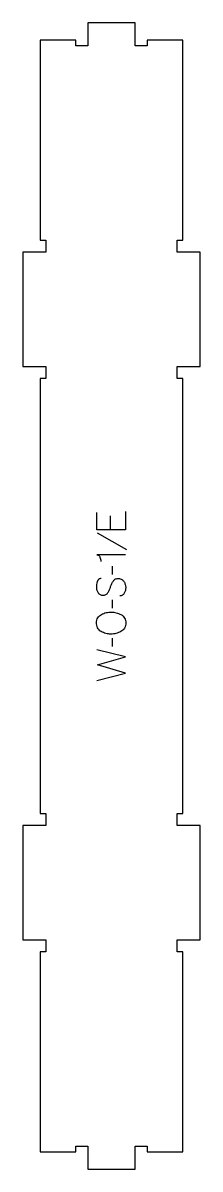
# Model space of a CAD drawing. Extents: x 0 to 186, y 0 to 1200.
import ezdxf

# ---------------------------------------------------------------- set-up
doc = ezdxf.new("R2010")
doc.units = 0
doc.layers.add('1_ANYTOOL_1MMDEEP_LABELS_S', color=2, linetype='CONTINUOUS')
doc.layers.add('4_ANYTOOL_CUTTHROUGH_OUTSI', color=5, linetype='CONTINUOUS')

msp = doc.modelspace()

# ---------------------------------------------------------------- linework, layer by layer
at = {"layer": '1_ANYTOOL_1MMDEEP_LABELS_S'}
for p, q in [((91.228571, 683.792857), (91.228571, 669.135714)), ((77.771429, 665.707143), (108.542857, 648.521429)), ((93.414286, 630.864286), (93.5, 622.078571)), ((93.414286, 595.807143), (93.5, 587.021429)), ((93.414286, 555.778571), (93.5, 546.992857))]:
    msp.add_line(p, q, dxfattribs=at)
for points in [[(107.3, 688.078571), (107.3, 669.135714), (77.3, 669.135714), (77.3, 686.964286)], [(77.3, 511.421429), (107.3, 519.135714), (78.2, 527.578571), (107.3, 536.064286), (77.3, 543.564286)]]:
    msp.add_lwpolyline(points, dxfattribs=at)
for points in [[(107.3, 642.992857), (77.257143, 642.992857, -0.057478), (78.35011, 642.728834, -0.075801), (79.330357, 642.189286, -0.075474), (80.114232, 641.373833, -0.055107), (80.664286, 640.378571, -0.039607), (81.363798, 638.236331, -0.05918), (81.628571, 636.007143)], [(81.885714, 618.05, 0.071867), (80.549108, 617.856887, 0.100684), (79.367857, 617.230357, 0.047558), (78.891407, 616.755804, 0.038563), (78.502679, 616.205804, 0.037928), (78.15521, 615.508616, 0.026634), (77.9, 614.771429, 0.028461), (77.214017, 611.748095, 0.041577), (76.957143, 608.664286, 0.036938), (77.068283, 607.161926, 0.041531), (77.4125, 605.696429, 0.041583), (77.989708, 604.319052, 0.038125), (78.778571, 603.05, 0.057611), (79.770476, 601.979847, 0.065808), (80.991071, 601.185714, 0.06469), (82.450626, 600.708218, 0.046778), (83.985714, 600.564286, 0.052235), (85.535557, 600.726642, 0.075448), (86.985714, 601.271429, 0.076671), (88.158767, 602.18752, 0.061023), (89.042857, 603.392857, 0.021951), (90.570203, 606.421711, 0.018213), (91.85, 609.564286, -0.02405), (93.155462, 612.66577, -0.02981), (94.785714, 615.607143, -0.068439), (95.751645, 616.748445, -0.079282), (97.003571, 617.557143, -0.076308), (98.582253, 617.982143, -0.047772), (100.228571, 618.007143, -0.046243), (101.909531, 617.713908, -0.06359), (103.480357, 617.064286, -0.064671), (104.764546, 616.091462, -0.057073), (105.778571, 614.835714, -0.067522), (107.141482, 611.867406, -0.070793), (107.642857, 608.642857, -0.064027), (107.280342, 605.503842, -0.070447), (106.1, 602.578571, -0.054374), (105.250367, 601.420154, -0.074742), (104.139286, 600.521429, -0.075199), (102.832907, 599.998421, -0.057737), (101.428571, 599.835714)]]:
    msp.add_lwpolyline(points, format="xyb", dxfattribs=at)
msp.add_lwpolyline([(76.957143, 571.85, -0.064784), (77.305064, 574.523955, -0.088904), (78.435714, 576.95, -0.05419), (80.127844, 578.872565, -0.051179), (82.185714, 580.4, -0.041653), (84.614487, 581.5822, -0.036749), (87.2, 582.371429, -0.024892), (89.819263, 582.829208, -0.030823), (92.471429, 582.992857, -0.034269), (95.043925, 582.816337, -0.031918), (97.571429, 582.301786, -0.031725), (100.180825, 581.413599, -0.026303), (102.671429, 580.228571, -0.058719), (104.833176, 578.704791, -0.077745), (106.496429, 576.666071, -0.077243), (107.475266, 574.179083, -0.055252), (107.771429, 571.507143, -0.054051), (107.47285, 568.753218, -0.077615), (106.475, 566.1875, -0.078558), (104.787927, 564.112427, -0.060481), (102.585714, 562.571429, -0.02629), (100.046495, 561.384768, -0.031299), (97.389286, 560.498214, -0.031469), (94.80247, 559.983176, -0.033416), (92.171429, 559.807143, -0.032847), (89.45448, 559.985821, -0.035049), (86.7875, 560.530357, -0.03503), (84.210461, 561.446331, -0.032231), (81.778571, 562.7, -0.062518), (79.711477, 564.321889, -0.074052), (78.1625, 566.433929, -0.072322), (77.231609, 569.060782, -0.049083)], format="xyb", close=True, dxfattribs=at)
at = {"layer": '4_ANYTOOL_CUTTHROUGH_OUTSI'}
msp.add_lwpolyline([(167.5, 372), (167.5, 827.5), (161.75, 827.5, -0.414214), (161.5, 827.75), (161.5, 839.75, -0.414214), (161.75, 840), (185.5, 840), (185.5, 959.5), (161.75, 959.5, -0.414214), (161.5, 959.75), (161.5, 971.75, -0.414214), (161.75, 972), (167.5, 972), (167.5, 1181.5), (130, 1181.5), (130, 1175.75, -0.414214), (129.75, 1175.5), (117.75, 1175.5, -0.414214), (117.5, 1175.75), (117.5, 1199.5), (68, 1199.5), (68, 1175.75, -0.414214), (67.75, 1175.5), (55.75, 1175.5, -0.414214), (55.5, 1175.75), (55.5, 1181.5), (18, 1181.5), (18, 972), (23.75, 972, -0.414214), (24, 971.75), (24, 959.75, -0.414214), (23.75, 959.5), (0, 959.5), (0, 840), (23.75, 840, -0.414214), (24, 839.75), (24, 827.75, -0.414214), (23.75, 827.5), (18, 827.5), (18, 372), (23.75, 372, -0.414214), (24, 371.75), (24, 359.75, -0.414214), (23.75, 359.5), (0, 359.5), (0, 240), (23.75, 240, -0.414214), (24, 239.75), (24, 227.75, -0.414214), (23.75, 227.5), (18, 227.5), (18, 18), (55.5, 18), (55.5, 23.75, -0.414214), (55.75, 24), (67.75, 24, -0.414214), (68, 23.75), (68, 0), (117.5, 0), (117.5, 23.75, -0.414214), (117.75, 24), (129.75, 24, -0.414214), (130, 23.75), (130, 18), (167.5, 18), (167.5, 227.5), (161.75, 227.5, -0.414214), (161.5, 227.75), (161.5, 239.75, -0.414214), (161.75, 240), (185.5, 240), (185.5, 359.5), (161.75, 359.5, -0.414214), (161.5, 359.75), (161.5, 371.75, -0.414214), (161.75, 372)], format="xyb", close=True, dxfattribs=at)

doc.saveas('drawing.dxf')
